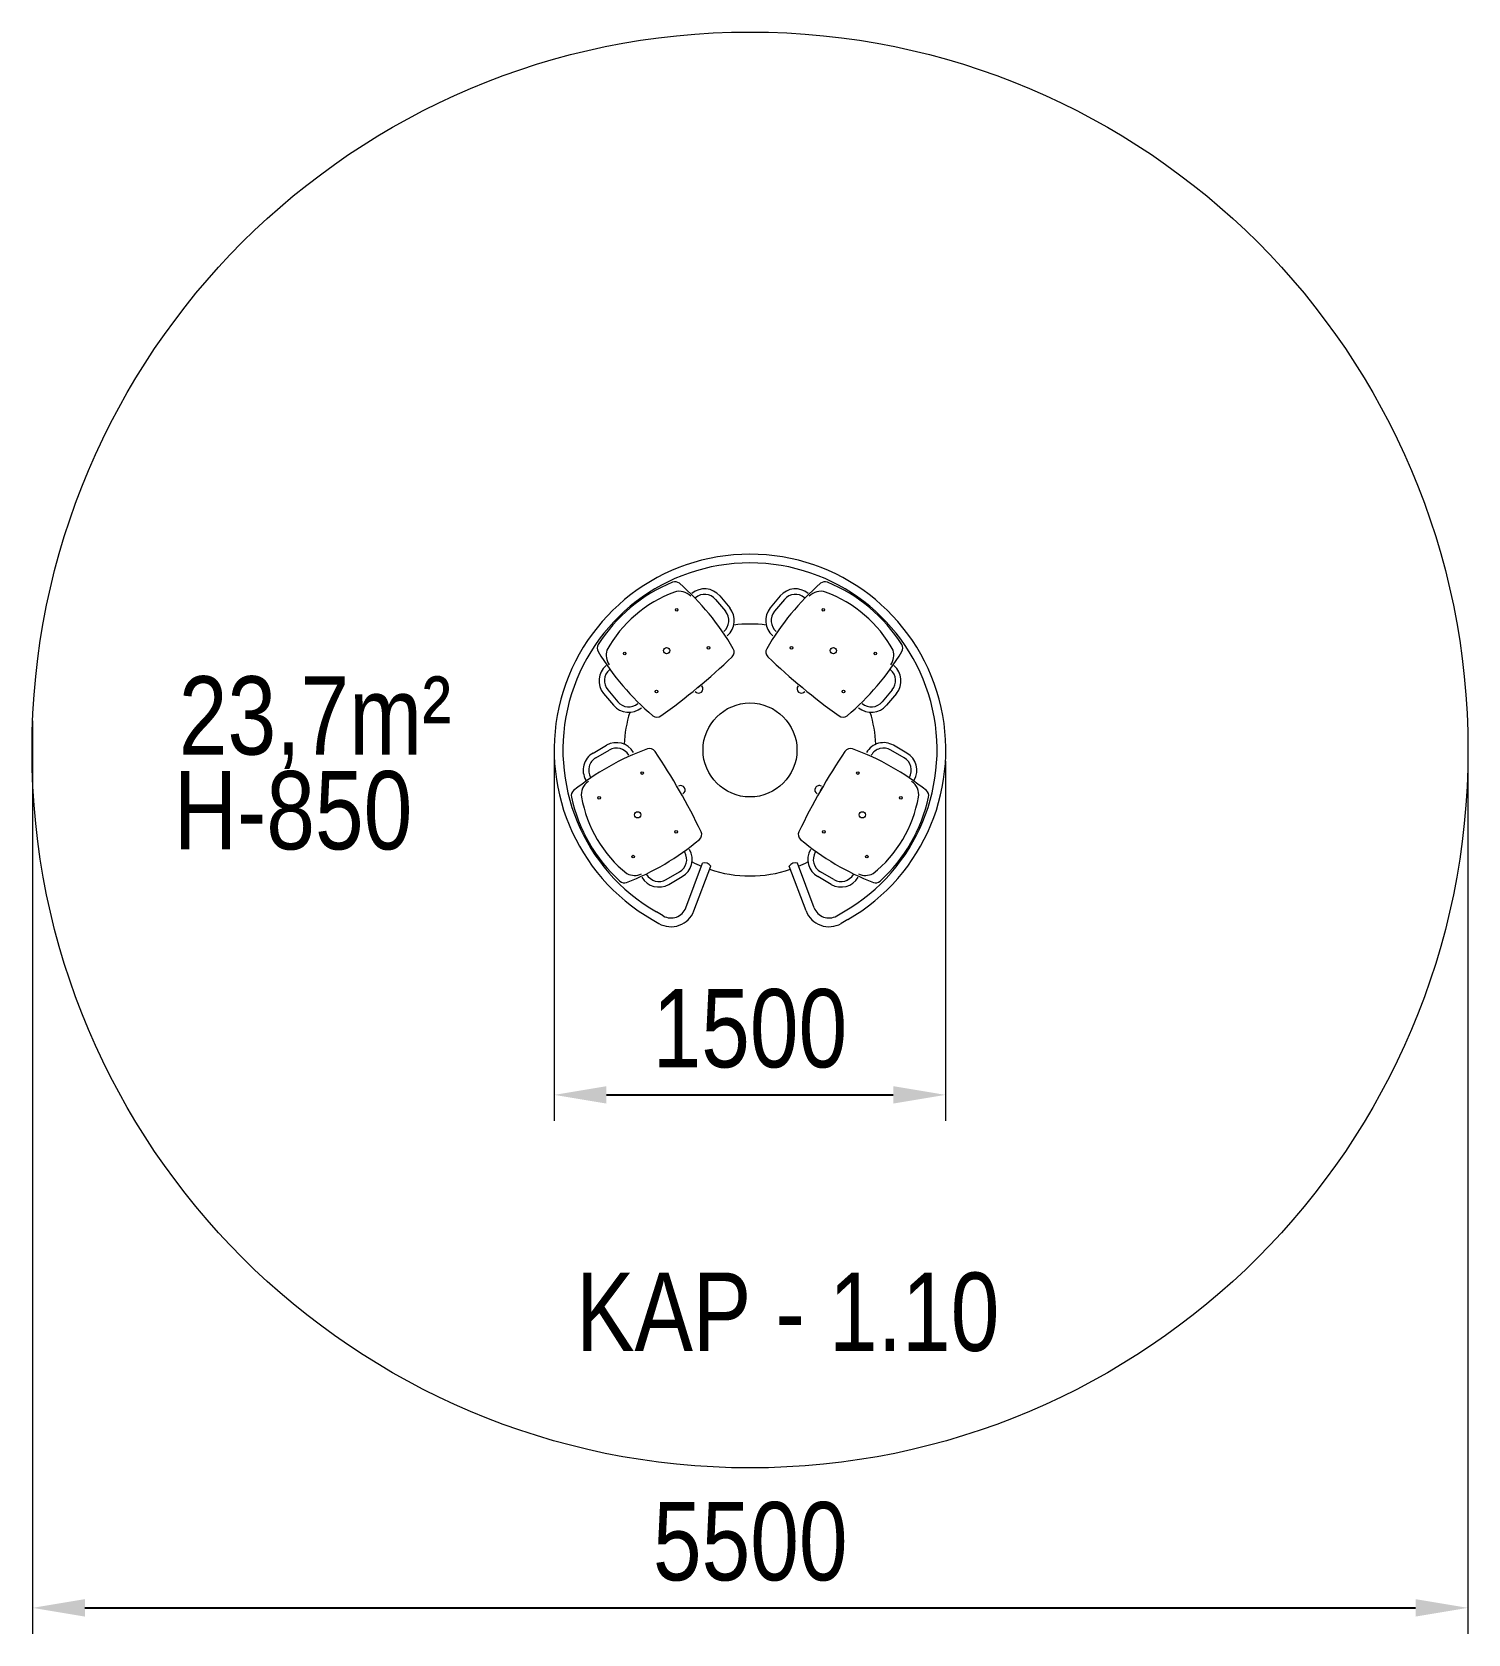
# Model space of a CAD drawing. Header units: millimetres. Extents: x -2585 to 2915, y -3215 to 2921.
import ezdxf

# ---------------------------------------------------------------- set-up
doc = ezdxf.new("R2010")
doc.units = ezdxf.units.MM
for name, color, linetype in [('DIKOM_АРТИКУЛ', 7, 'Continuous'), ('DIKOM_ЗОНА', 80, 'Continuous'), ('DIKOM_ОБЪЕКТ', 7, 'Continuous'), ('DIKOM_РАЗМЕР_ЗОНА', 7, 'Continuous'), ('DIKOM_РАЗМЕР_ОБЪЕКТА', 7, 'Continuous')]:
    doc.layers.add(name, color=color, linetype=linetype)
doc.styles.add('style1', font='arialbd.ttf', dxfattribs={"width": 0.8})
doc.dimstyles.new('1-50', dxfattribs={"dimtxt": 300, "dimasz": 200, "dimexe": 100, "dimexo": 0, "dimgap": 100, "dimtad": 1, "dimtxsty": 'style1', "dimcen": 200, "dimclrd": 7, "dimclre": 7, "dimclrt": 7, "dimadec": 1, "dimazin": 2, "dimtfac": 1, "dimtmove": 0, "dimatfit": 2, "dimfxl": 0, "dimlwd": 25, "dimlwe": 18, "dimarcsym": 0})

# ---------------------------------------------------------------- blocks, each defined once
blk = doc.blocks.new('*D0')
at = {"layer": 'Defpoints', "color": 0, "transparency": 16777216}
for p in [(-2582.8, 282.8), (2914.5, 218.3), (2914.5, -3115.5)]:
    blk.add_point(p, dxfattribs=at)
at = {"layer": 'DIKOM_РАЗМЕР_ЗОНА', "color": 7, "lineweight": 18, "transparency": 16777216}
for p, q in [((-2582.8, 282.8), (-2582.8, -3215.5)), ((2914.5, 218.3), (2914.5, -3215.5))]:
    blk.add_line(p, q, dxfattribs=at)
at = {"layer": 'DIKOM_РАЗМЕР_ЗОНА', "color": 7, "lineweight": 25, "transparency": 16777216}
blk.add_line((-2382.8, -3115.5), (2714.5, -3115.5), dxfattribs=at)
at = {"layer": 'DIKOM_РАЗМЕР_ЗОНА', "color": 7, "transparency": 16777216}
for points in [[(-2382.8, -3082.1), (-2382.8, -3148.8), (-2582.8, -3115.5)], [(2714.5, -3082.1), (2714.5, -3148.8), (2914.5, -3115.5)]]:
    blk.add_solid(points, dxfattribs=at)
at = {"layer": 'DIKOM_РАЗМЕР_ЗОНА', "color": 7, "transparency": 16777216, "insert": (165.9, -2862.3), "char_height": 300, "attachment_point": 5, "style": 'style1'}
blk.add_mtext('{\\fArial|b0|i0|c204|p34;5500}', dxfattribs=at)
blk = doc.blocks.new('*D1')
at = {"layer": 'Defpoints', "color": 0, "transparency": 16777216}
for p in [(-584.8, 151.4), (913.7, 127.6), (913.7, -1150.6)]:
    blk.add_point(p, dxfattribs=at)
at = {"layer": 'DIKOM_РАЗМЕР_ОБЪЕКТА', "color": 7, "lineweight": 18, "transparency": 16777216}
for p, q in [((-584.8, 151.4), (-584.8, -1250.6)), ((913.7, 127.6), (913.7, -1250.6))]:
    blk.add_line(p, q, dxfattribs=at)
at = {"layer": 'DIKOM_РАЗМЕР_ОБЪЕКТА', "color": 7, "lineweight": 25, "transparency": 16777216}
blk.add_line((-384.8, -1150.6), (713.7, -1150.6), dxfattribs=at)
at = {"layer": 'DIKOM_РАЗМЕР_ОБЪЕКТА', "color": 7, "transparency": 16777216}
for points in [[(-384.8, -1117.2), (-384.8, -1183.9), (-584.8, -1150.6)], [(713.7, -1117.2), (713.7, -1183.9), (913.7, -1150.6)]]:
    blk.add_solid(points, dxfattribs=at)
at = {"layer": 'DIKOM_РАЗМЕР_ОБЪЕКТА', "color": 7, "transparency": 16777216, "insert": (164.4, -897.4), "char_height": 300, "attachment_point": 5, "style": 'style1'}
blk.add_mtext('{\\fArial|b0|i0|c204|p34;1500}', dxfattribs=at)

msp = doc.modelspace()

# ---------------------------------------------------------------- linework, layer by layer
at = {"layer": 'DIKOM_ЗОНА', "color": 3, "lineweight": 15}
msp.add_circle((164.911, 170.525), 2750, dxfattribs=at)
at = {"layer": 'DIKOM_ОБЪЕКТ', "color": 7, "linetype": 'Continuous', "lineweight": 15}
for p, q in [((33.003, 746.995), (71.056, 701.645)), ((49.09, 760.494), (87.143, 715.144)), ((280.733, 760.494), (242.68, 715.144)), ((296.82, 746.995), (258.767, 701.645)), ((-395.982, 387.034), (-357.929, 341.684)), ((-379.895, 400.533), (-341.842, 355.183)), ((-35.504, 409.371), (-22.083, 420.633)), ((365.326, 409.371), (351.905, 420.633)), ((709.718, 400.533), (671.664, 355.183)), ((725.804, 387.034), (687.751, 341.684)), ((-436.206, 158.91), (-384.938, 188.51)), ((766.029, 158.91), (714.76, 188.51)), ((-425.706, 140.724), (-374.438, 170.324)), ((755.529, 140.724), (704.26, 170.324)), ((-105.107, 14.63), (-113.868, 29.803)), ((434.93, 14.63), (443.69, 29.803)), ((-156.206, -326.064), (-104.938, -296.464)), ((-81.237, -434.2), (-16.621, -263.002)), ((-49.896, -446.029), (14.721, -274.832)), ((379.718, -446.029), (315.102, -274.832)), ((411.06, -434.2), (346.444, -263.002)), ((486.029, -326.064), (434.76, -296.464)), ((-145.706, -344.25), (-94.438, -314.65)), ((475.529, -344.25), (424.26, -314.65)), ((-210.089, -478.994), (-184.122, -493.986)), ((-167.372, -464.974), (-193.339, -449.982)), ((497.194, -464.974), (523.161, -449.982)), ((539.911, -478.994), (513.944, -493.986))]:
    msp.add_line(p, q, dxfattribs=at)
for centre, radius in [((-115.899, 707.426), 5), ((-115.899, 707.426), 5), ((445.721, 707.426), 5), ((445.721, 707.426), 5), ((-154.42, 551.089), 12), ((6.231, 561.877), 5), ((6.231, 561.877), 5), ((323.591, 561.877), 5), ((323.591, 561.877), 5), ((484.242, 551.089), 12), ((-315.07, 540.301), 5), ((-315.07, 540.301), 5), ((644.893, 540.301), 5), ((644.893, 540.301), 5), ((-192.941, 394.752), 5), ((-192.941, 394.752), 5), ((522.763, 394.752), 5), ((522.763, 394.752), 5), ((164.911, 170.525), 180), ((-248.05, 82.213), 5), ((-248.05, 82.213), 5), ((577.872, 82.213), 5), ((577.872, 82.213), 5), ((-412.595, -12.787), 5), ((-412.595, -12.787), 5), ((742.417, -12.787), 5), ((742.417, -12.787), 5), ((-265.322, -77.87), 12), ((595.144, -77.87), 12), ((-118.05, -142.953), 5), ((-118.05, -142.953), 5), ((447.872, -142.953), 5), ((447.872, -142.953), 5), ((-282.595, -237.953), 5), ((-282.595, -237.953), 5), ((612.417, -237.953), 5), ((612.417, -237.953), 5)]:
    msp.add_circle(centre, radius, dxfattribs=at)
for centre, radius, start, end in [((164.911, 170.525), 750, 90, 240), ((164.911, 170.525), 750, 300, 90), ((164.911, 170.525), 716.5, 90, 240), ((164.911, 170.525), 716.5, 300, 90), ((100.348, 247.469), 611.348, 112.2892498, 147.71075), ((-122.044, 790.005), 25, 49.0082204, 112.2892498), ((-748.391, 69.266), 979.87, 29.9327434, 49.0082204), ((1078.214, 69.266), 979.87, 130.9917796, 150.0672566), ((451.866, 790.005), 25, 67.7107502, 130.9917796), ((229.474, 247.469), 611.348, 32.28925, 67.7107502), ((43.351, 317.803), 487, 110.1782596, 151.1818372), ((-104.936, 720.933), 57.462, 41.6947651, 110.0494865), ((-9.053, 711.706), 75.9, 40, 130), ((-9.053, 711.706), 54.9, 40, 130), ((338.875, 711.706), 75.9, 50, 140), ((338.875, 711.706), 54.9, 50, 140), ((434.759, 720.933), 57.462, 69.9505135, 138.3052349), ((286.472, 317.803), 487, 28.8181628, 69.8217404), ((29, 666.356), 54.9, 310, 40), ((29, 666.356), 75.9, 310, 40), ((300.822, 666.356), 75.9, 140, 230), ((300.822, 666.356), 54.9, 140, 230), ((164.911, 170.525), 482.5, 82.6152073, 97.3847927), ((-395.328, 560.692), 25, 147.71075, 210.9917794), ((-323.273, 533.962), 62.875, 162.801991, 215.8193931), ((79.11, 545.73), 25, 313.9860324, 29.9327434), ((250.712, 545.73), 25, 150.0672566, 226.0139676), ((653.095, 533.962), 62.875, 324.1806069, 17.198009), ((725.151, 560.692), 25, 329.0082206, 32.28925), ((423.225, 1052.369), 979.87, 210.9917794, 229.9878516), ((-337.839, 435.822), 75.9, 130, 220), ((-1586.225, 2271.077), 2422.95, 305.5886963, 313.9860324), ((1916.048, 2271.077), 2422.95, 226.0139676, 234.4113037), ((-93.403, 1052.369), 979.87, 310.0121484, 329.0082206), ((667.662, 435.822), 75.9, 320, 50), ((-337.839, 435.822), 54.9, 130, 220), ((667.662, 435.822), 54.9, 320, 50), ((-31.875, 405.046), 16.75, 220, 310), ((-31.875, 405.046), 16.75, 310, 40), ((361.697, 405.046), 16.75, 140, 230), ((361.697, 405.046), 16.75, 230, 320), ((-299.786, 390.472), 75.9, 220, 310), ((-299.786, 390.472), 54.9, 220, 310), ((164.911, 170.525), 482.5, 162.6152073, 177.3847927), ((629.609, 390.472), 75.9, 230, 320), ((629.609, 390.472), 54.9, 230, 320), ((164.911, 170.525), 482.5, 2.6152073, 17.3847927), ((-190.708, 321.027), 25, 229.9878516, 305.5886963), ((520.531, 321.027), 25, 234.4113037, 310.0121484), ((-346.988, 122.779), 75.9, 30, 120), ((676.81, 122.779), 75.9, 60, 150), ((106.039, -746.485), 979.87, 109.9327435, 129.0082205), ((-398.256, 93.179), 75.9, 120, 210), ((-398.256, 93.179), 54.9, 120, 210), ((-346.988, 122.779), 54.9, 30, 120), ((-219.493, 151.181), 25, 33.9860325, 109.9327435), ((-2207.81, -1189.251), 2422.95, 25.5886964, 33.9860325), ((2537.633, -1189.251), 2422.95, 146.0139675, 154.4113036), ((549.315, 151.181), 25, 70.0672565, 146.0139675), ((223.784, -746.485), 979.87, 50.9917795, 70.0672565), ((676.81, 122.779), 54.9, 60, 150), ((728.079, 93.179), 54.9, 330, 60), ((728.079, 93.179), 75.9, 330, 60), ((-494.987, -4.499), 25, 129.0082205, 192.2892499), ((-423.993, 0.355), 57.462, 121.6947652, 190.0494866), ((-100.218, 17.453), 16.75, 30, 120), ((-100.218, 17.453), 16.75, 300, 30), ((430.04, 17.453), 16.75, 150, 240), ((430.04, 17.453), 16.75, 60, 150), ((753.815, 0.355), 57.462, 349.9505134, 58.3052348), ((824.809, -4.499), 25, 347.7107501, 50.9917795), ((77.925, 120.304), 611.348, 192.2892499, 227.7107501), ((-1.238, 76.386), 487, 190.1782596, 231.1818373), ((331.06, 76.386), 487, 308.8181627, 349.8217404), ((251.897, 120.304), 611.348, 312.2892499, 347.7107501), ((-658.68, 578.045), 979.87, 290.9917795, 309.9878517), ((-45.056, -153.557), 25, 309.9878517, 25.5886964), ((374.879, -153.557), 25, 154.4113036, 230.0121483), ((988.502, 578.045), 979.87, 230.0121483, 249.0082205), ((-132.388, -248.919), 54.9, 300, 30), ((-132.388, -248.919), 75.9, 300, 30), ((462.21, -248.919), 75.9, 150, 240), ((462.21, -248.919), 54.9, 150, 240), ((-277.776, -247.132), 62.875, 242.8019911, 295.8193931), ((-183.656, -278.519), 54.9, 210, 300), ((164.911, 170.525), 482.5, 242.6152073, 247.3322381), ((-7.53, -286.349), 25.055, 27.367885, 111.2754393), ((164.911, 170.525), 482.5, 251.3110865, 288.6889135), ((337.352, -286.349), 25.055, 68.7245607, 152.632115), ((164.911, 170.525), 482.5, 292.6677619, 297.3847927), ((513.479, -278.519), 54.9, 240, 330), ((607.598, -247.132), 62.875, 244.1806069, 297.1980089), ((-316.613, -313.451), 25, 227.7107501, 290.9917795), ((-183.656, -278.519), 75.9, 210, 300), ((513.479, -278.519), 75.9, 240, 330), ((646.435, -313.451), 25, 249.0082205, 312.2892499), ((-137.372, -413.012), 93.5, 240, 339.3216682), ((-137.372, -413.012), 60, 240, 339.3216682), ((467.194, -413.012), 93.5, 200.6783318, 300), ((467.194, -413.012), 60, 200.6783318, 300)]:
    msp.add_arc(centre, radius, start, end, dxfattribs=at)

# ---------------------------------------------------------------- texts
at = {"layer": 'DIKOM_АРТИКУЛ', "insert": (-500.987, -1831.176), "char_height": 300, "width": 1738.13855, "attachment_point": 1, "style": 'style1'}
msp.add_mtext('{\\fArial|b0|i0|c204|p34;KAР - 1.10 }', dxfattribs=at)
at = {"layer": 'DIKOM_РАЗМЕР_ОБЪЕКТА', "char_height": 300, "width": 1216.94852, "attachment_point": 1, "style": 'style1'}
for s, insert in [('{\\fArial|b0|i0|c204|p34;23,7m²}', (-2022.881, 452.899)), ('{\\fArial|b0|i0|c204|p34;H-850}', (-2041.555, 89.828))]:
    msp.add_mtext(s, dxfattribs=dict(at, insert=insert))

# ---------------------------------------------------------------- dimensions: what is measured, and where the dimension line sits
at = {"layer": 'DIKOM_РАЗМЕР_ЗОНА'}
dim = msp.add_linear_dim(base=(2914.495, -3115.451), p1=(-2582.795, 282.816), p2=(2914.495, 218.34), text='{\\fArial|b0|i0|c204|p34;5500}', dimstyle='1-50', dxfattribs=at)
dim.commit()
dim.dimension.update_dxf_attribs({"geometry": '*D0', "text_midpoint": (165.85, -3115.451), "dimtype": 160})
at = {"layer": 'DIKOM_РАЗМЕР_ОБЪЕКТА'}
dim = msp.add_linear_dim(base=(913.681, -1150.562), p1=(-584.846, 151.426), p2=(913.681, 127.591), text='{\\fArial|b0|i0|c204|p34;1500}', dimstyle='1-50', dxfattribs=at)
dim.commit()
dim.dimension.update_dxf_attribs({"geometry": '*D1', "text_midpoint": (164.418, -1150.562), "dimtype": 160})

doc.saveas('drawing.dxf')
